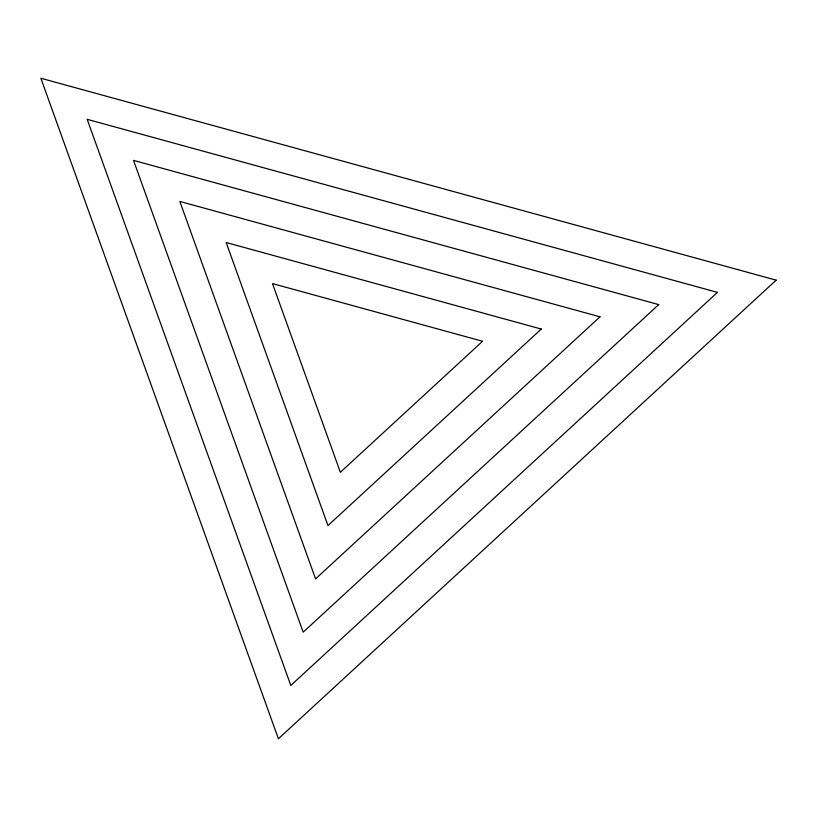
<?xml version="1.0" encoding="UTF-8"?>
<svg xmlns="http://www.w3.org/2000/svg" width="817" height="817" viewBox="0 0 817 817"><rect width="100%" height="100%" fill="white"/><g stroke="black" fill="none" stroke-linecap="round" stroke-linejoin="round"><path stroke-width="1.23" d="M482.571 341.271L340.362 472.297L272.48 283.581L482.571 341.271M541.283 329.047L327.964 525.586L226.156 242.516L541.283 329.047M600.005 316.822L315.576 578.885L179.832 201.442L600.005 316.822M658.716 304.598L303.189 632.174L133.508 160.377L658.716 304.598M717.438 292.374L290.801 685.463L87.174 119.313L717.438 292.374M776.15 280.149L278.413 738.762L40.85 78.238L776.15 280.149"/></g></svg>
